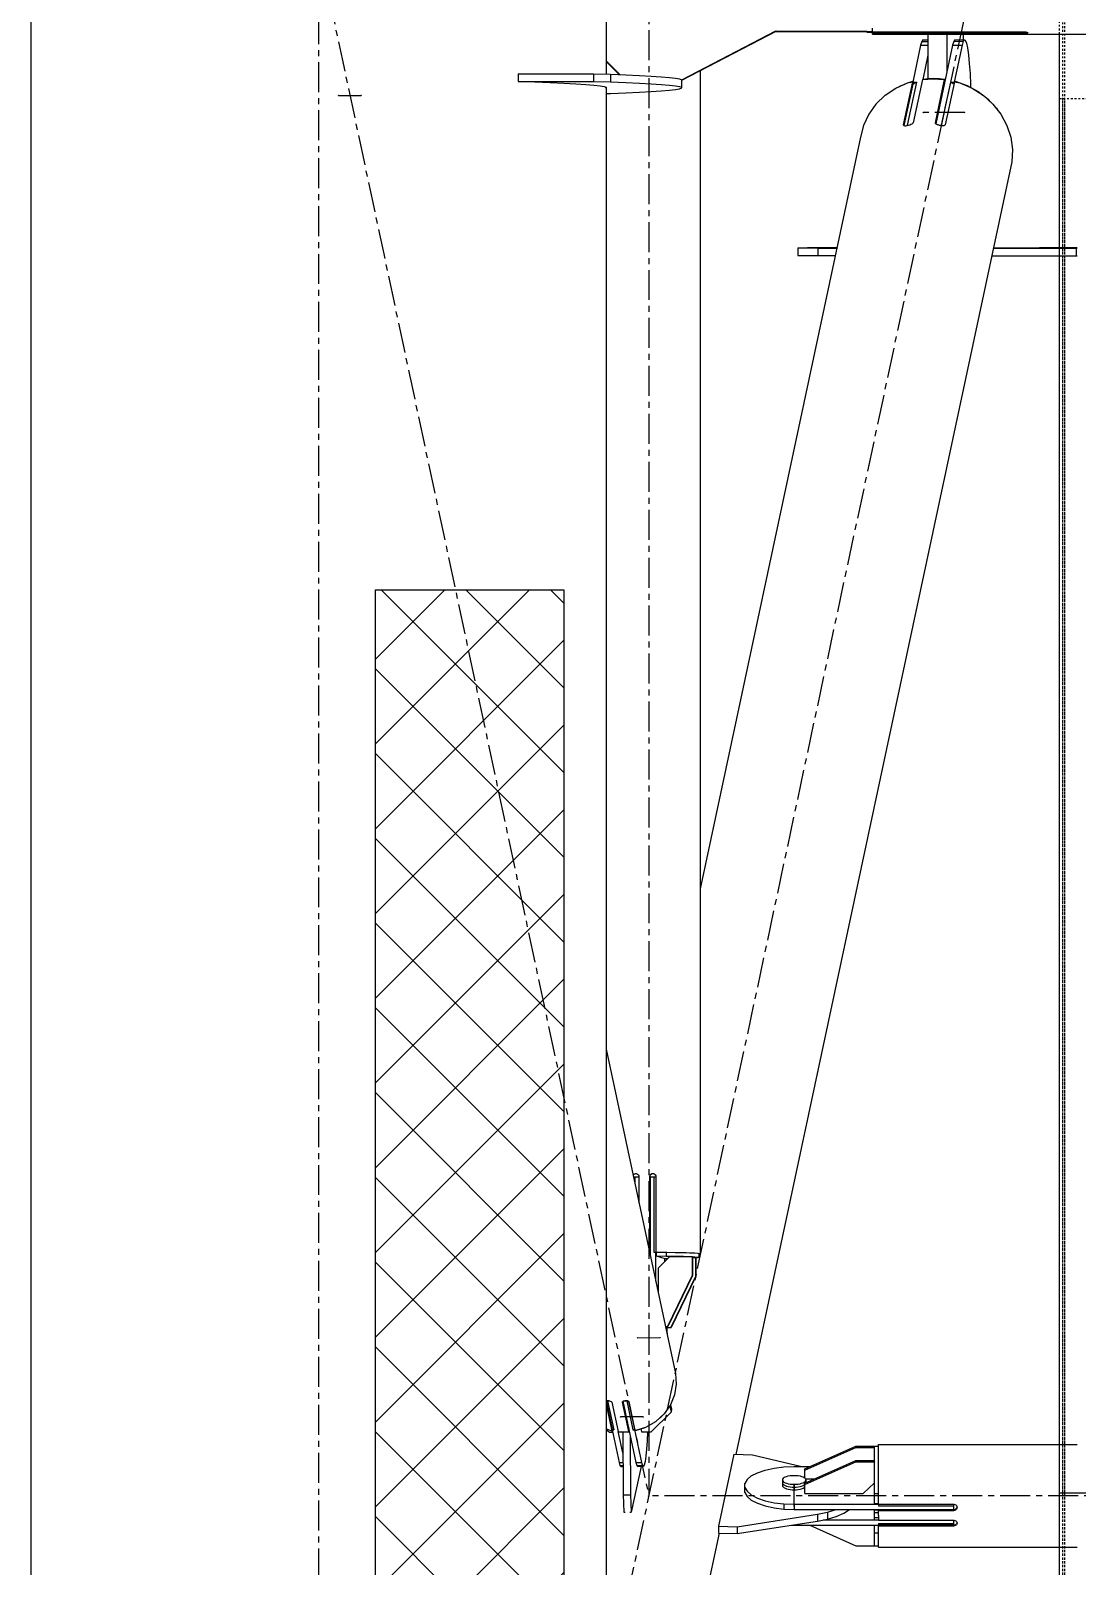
# Model space of a CAD drawing. Header units: millimetres. Extents: x 5143 to 30813, y 232 to 21408.
# Drawn here: x 22823.8 to 23101, y 11211.6 to 11618.4 of the extents above; entities that cross this region are included whole.
import ezdxf

# ---------------------------------------------------------------- set-up
doc = ezdxf.new("R2010")
doc.units = ezdxf.units.MM
doc.header["$LTSCALE"] = 0.25
for name, pattern in [('CENTER', [50.8, 31.75, -6.35, 6.35, -6.35]), ('HIDDEN', [9.525, 6.35, -3.175]), ('XKITLINE00', [0]), ('XKITLINE02', [4, 2, -2])]:
    doc.linetypes.add(name, pattern=pattern)

msp = doc.modelspace()

# ---------------------------------------------------------------- hatches: boundary and pattern name
h = msp.add_hatch()
h.set_pattern_fill('ANSI37', color=1, scale=5, style=0)
h.set_pattern_definition([(135, (104746.383, -4107.69), (11.2253202, 11.2253202), []), (45, (104746.383, -4107.69), (11.2253202, -11.2253202), [])])
h.paths.add_polyline_path([(22915, 11470.27), (22965, 11470.27), (22965, 10170.27), (22915, 10170.27)])

# ---------------------------------------------------------------- linework, layer by layer
at = {"color": 8, "linetype": 'XKITLINE00'}
for p, q in [((22823.8, 12689.51), (22823.8, 11020.27)), ((22976.2, 11670.32), (22976.2, 11610.35)), ((22996.23, 11605.25), (23021.44, 11618.36)), ((22996.23, 11605.37), (23021.18, 11618.35)), ((23021.03, 11618.15), (23045.3, 11618.15)), ((23021.15, 11618.21), (23045.3, 11618.21)), ((23045.3, 11617.94), (23045.3, 11618.36)), ((23045.3, 11618.14), (23046.8, 11618.14)), ((23045.3, 11618), (23046.8, 11618)), ((23046.8, 11617.44), (23046.8, 11619.05)), ((23046.8, 11618.09), (23086.8, 11618.09)), ((23046.8, 11617.72), (23086.8, 11617.72)), ((23046.8, 11617.44), (23283.2, 11617.44)), ((23061.43, 11617.44), (23061.46, 11605.69)), ((23066.41, 11617.44), (23066.43, 11607.26)), ((23070.79, 11617.44), (23070.79, 11615.98)), ((23086.8, 11618.09), (23086.8, 11617.72)), ((23086.8, 11618.09), (23087.11, 11618.08)), ((23086.8, 11617.72), (23087.11, 11617.72)), ((23087.11, 11618.08), (23087.11, 11617.72)), ((23087.11, 11618.08), (23087.39, 11618.04)), ((23087.11, 11617.72), (23087.39, 11617.74)), ((23087.39, 11618.04), (23087.63, 11617.98)), ((23087.39, 11617.74), (23087.63, 11617.76)), ((23087.63, 11617.98), (23087.8, 11617.9)), ((23087.63, 11617.76), (23087.8, 11617.79)), ((23087.8, 11617.9), (23087.88, 11617.87)), ((23087.8, 11617.79), (23087.88, 11617.83)), ((23087.88, 11617.87), (23087.88, 11617.83)), ((23059.52, 11614.52), (23057.43, 11604.71)), ((23059.8, 11615.52), (23059.52, 11614.52)), ((23059.52, 11614.52), (23061.43, 11614.52)), ((23060.1, 11615.95), (23059.8, 11615.52)), ((23059.8, 11615.52), (23061.43, 11615.53)), ((23060.1, 11615.95), (23061.43, 11615.96)), ((23067.99, 11614.54), (23063.54, 11593.71)), ((23068.27, 11615.54), (23067.99, 11614.54)), ((23067.99, 11614.54), (23070.48, 11614.55)), ((23068.56, 11615.97), (23068.27, 11615.54)), ((23068.27, 11615.54), (23070.76, 11615.55)), ((23070.48, 11614.55), (23068.38, 11604.73)), ((23068.56, 11615.97), (23071.05, 11615.98)), ((23070.76, 11615.55), (23070.48, 11614.55)), ((23071.05, 11615.98), (23070.76, 11615.55)), ((23071.05, 11615.98), (23071.35, 11615.82)), ((23071.35, 11615.82), (23071.65, 11615.09)), ((23071.65, 11615.09), (23071.93, 11613.79)), ((23071.93, 11613.79), (23072.18, 11611.98)), ((22976.2, 11610.35), (22976.2, 11610.29)), ((22976.2, 11610.35), (22979.83, 11606.72)), ((22976.2, 11610.29), (22976.2, 11606.85)), ((22976.2, 11610.23), (22979.7, 11606.72)), ((23061.44, 11611.85), (23060.07, 11605.41)), ((23072.18, 11611.98), (23072.41, 11609.7)), ((23072.41, 11609.7), (23072.59, 11607.03)), ((22952.88, 11606.95), (22972.88, 11606.95)), ((22952.88, 11606.95), (22952.88, 11604.95)), ((22952.88, 11604.95), (22957.34, 11604.81)), ((22952.88, 11604.95), (22972.88, 11604.95)), ((22957.34, 11604.81), (22961.4, 11604.66)), ((22961.4, 11604.66), (22965.01, 11604.5)), ((22965.01, 11604.5), (22968.16, 11604.33)), ((22968.16, 11604.33), (22970.81, 11604.15)), ((22970.81, 11604.15), (22972.96, 11603.96)), ((22972.88, 11606.95), (22977.34, 11606.81)), ((22972.88, 11606.95), (22972.88, 11604.95)), ((22972.88, 11604.95), (22977.34, 11604.81)), ((22977.34, 11606.81), (22981.4, 11606.66)), ((22977.34, 11606.81), (22977.34, 11604.81)), ((22977.34, 11604.81), (22981.4, 11604.66)), ((22981.4, 11606.66), (22985.01, 11606.5)), ((22981.4, 11604.66), (22985.01, 11604.5)), ((22985.01, 11606.5), (22988.16, 11606.33)), ((22985.01, 11604.5), (22988.16, 11604.33)), ((22988.16, 11606.33), (22990.81, 11606.15)), ((22988.16, 11604.33), (22990.81, 11604.15)), ((22990.81, 11606.15), (22992.96, 11605.96)), ((22990.81, 11604.15), (22992.96, 11603.96)), ((22992.96, 11605.96), (22994.59, 11605.77)), ((22994.59, 11605.77), (22995.68, 11605.58)), ((22995.68, 11605.58), (22996.23, 11605.39)), ((22996.23, 11603.19), (22996.23, 11605.39)), ((23001.09, 11607.78), (23001.09, 11294.5)), ((23052.9, 11603.13), (23056.04, 11604.51)), ((23054.36, 11603.84), (23055.4, 11604.23)), ((23057.32, 11604.83), (23054.89, 11593.42)), ((23057.45, 11604.19), (23055.1, 11593.22)), ((23058.39, 11604.71), (23055.95, 11593.3)), ((23056.04, 11604.51), (23057.32, 11604.83)), ((23056.42, 11604.61), (23057.46, 11604.99)), ((23057.32, 11604.83), (23057.36, 11603.93)), ((23057.46, 11604.99), (23057.34, 11604.42)), ((23057.34, 11604.42), (23057.36, 11603.79)), ((23057.43, 11604.71), (23058.39, 11604.71)), ((23057.43, 11604.71), (23057.45, 11604.19)), ((23057.45, 11604.19), (23058.39, 11604.71)), ((23057.46, 11604.99), (23057.46, 11604.88)), ((23059.99, 11605.4), (23057.55, 11593.99)), ((23059.99, 11605.4), (23062.92, 11605.64)), ((23060.13, 11605.55), (23060.1, 11605.41)), ((23060.13, 11605.55), (23061.56, 11605.7)), ((23061.56, 11605.7), (23061.53, 11605.53)), ((23061.56, 11605.7), (23063.01, 11605.75)), ((23062.92, 11605.64), (23065.77, 11605.41)), ((23063.01, 11605.75), (23064.46, 11605.71)), ((23065.77, 11605.41), (23063.33, 11594)), ((23065.8, 11604.53), (23063.5, 11593.75)), ((23064.46, 11605.71), (23064.42, 11605.52)), ((23064.46, 11605.71), (23065.9, 11605.56)), ((23067.42, 11604.73), (23064.98, 11593.32)), ((23065.77, 11605.41), (23065.8, 11604.53)), ((23065.9, 11605.56), (23065.78, 11604.99)), ((23065.78, 11604.99), (23065.81, 11604.33)), ((23065.9, 11605.56), (23065.93, 11604.9)), ((23068.48, 11604.86), (23066.04, 11593.45)), ((23067.42, 11604.73), (23068.38, 11604.73)), ((23067.42, 11604.73), (23068.35, 11604.24)), ((23068.38, 11604.73), (23068.39, 11604.46)), ((23068.48, 11604.86), (23069.88, 11604.51)), ((23068.62, 11605.02), (23068.58, 11604.83)), ((23068.62, 11605.02), (23071.8, 11603.88)), ((23069.88, 11604.51), (23073.12, 11603.13)), ((23072.59, 11607.03), (23072.74, 11604.04)), ((23072.74, 11604.04), (23072.76, 11603.36)), ((22972.96, 11603.96), (22974.59, 11603.78)), ((22974.59, 11603.78), (22975.68, 11603.58)), ((22975.68, 11603.58), (22976.23, 11603.39)), ((22976.2, 11603.4), (22976.2, 11020.27)), ((22976.2, 11603.18), (22976.23, 11603.19)), ((22976.2, 11601.74), (22977.34, 11601.77)), ((22976.23, 11603.39), (22976.23, 11603.19)), ((22977.34, 11601.77), (22981.4, 11601.92)), ((22981.4, 11601.92), (22985.01, 11602.09)), ((22985.01, 11602.09), (22988.16, 11602.26)), ((22988.16, 11602.26), (22990.81, 11602.43)), ((22990.81, 11602.43), (22992.96, 11602.62)), ((22992.96, 11603.96), (22994.59, 11603.78)), ((22992.96, 11602.62), (22994.59, 11602.81)), ((22994.59, 11603.78), (22995.68, 11603.58)), ((22994.59, 11602.81), (22995.68, 11603)), ((22995.68, 11603.58), (22996.23, 11603.39)), ((22995.68, 11603), (22996.23, 11603.19)), ((23047.67, 11598.94), (23050.08, 11601.25)), ((23050.08, 11601.25), (23052.9, 11603.13)), ((23053.83, 11603.54), (23054.36, 11603.84)), ((23054.36, 11603.84), (23054.35, 11603.76)), ((23057.36, 11603.93), (23055.07, 11593.22)), ((23071.8, 11603.88), (23071.76, 11603.71)), ((23071.8, 11603.88), (23074.75, 11602.27)), ((23073.12, 11603.13), (23076.08, 11601.25)), ((23074.75, 11602.27), (23075.99, 11601.31)), ((23076.08, 11601.25), (23078.65, 11598.94)), ((23076.18, 11601.16), (23077.38, 11600.23)), ((23077.38, 11600.23), (23078.13, 11599.4)), ((23045.75, 11596.26), (23044.36, 11593.29)), ((23047.67, 11598.94), (23045.75, 11596.26)), ((23078.65, 11598.94), (23080.77, 11596.26)), ((23079.2, 11598.25), (23079.6, 11597.81)), ((23079.6, 11597.81), (23079.86, 11597.41)), ((23080.77, 11596.26), (23082.37, 11593.29)), ((23044.36, 11593.29), (23043.57, 11590.13)), ((23054.89, 11593.42), (23054.93, 11593.3)), ((23054.93, 11593.3), (23055.08, 11593.22)), ((23055.08, 11593.22), (23055.3, 11593.18)), ((23055.3, 11593.18), (23055.6, 11593.19)), ((23055.6, 11593.19), (23055.94, 11593.24)), ((23055.82, 11593.22), (23055.95, 11593.3)), ((23055.94, 11593.24), (23056.3, 11593.33)), ((23055.95, 11593.3), (23056.17, 11593.3)), ((23056.3, 11593.33), (23056.66, 11593.45)), ((23056.66, 11593.45), (23056.9, 11593.57)), ((23056.9, 11593.57), (23056.98, 11593.59)), ((23056.98, 11593.59), (23057.25, 11593.71)), ((23057.25, 11593.71), (23057.45, 11593.85)), ((23057.55, 11593.99), (23057.45, 11593.85)), ((23063.33, 11594), (23063.38, 11593.86)), ((23063.38, 11593.86), (23063.52, 11593.72)), ((23063.52, 11593.72), (23063.75, 11593.6)), ((23063.75, 11593.6), (23063.92, 11593.55)), ((23063.92, 11593.55), (23064.05, 11593.48)), ((23064.05, 11593.48), (23064.4, 11593.35)), ((23064.4, 11593.35), (23064.77, 11593.26)), ((23064.55, 11593.32), (23064.98, 11593.32)), ((23064.77, 11593.26), (23065.13, 11593.21)), ((23064.98, 11593.32), (23065.19, 11593.21)), ((23065.13, 11593.21), (23065.46, 11593.21)), ((23065.46, 11593.21), (23065.74, 11593.25)), ((23065.74, 11593.25), (23065.94, 11593.33)), ((23066.04, 11593.45), (23065.94, 11593.33)), ((23082.37, 11593.29), (23083.39, 11590.13)), ((23043.57, 11590.13), (23001.09, 11391.11)), ((23083.39, 11590.13), (23083.82, 11586.87)), ((23083.82, 11586.87), (23083.63, 11583.61)), ((23083.63, 11583.61), (23010.57, 11241.28)), ((23026.96, 11560.82), (23029.54, 11560.96)), ((23026.96, 11560.82), (23032.32, 11560.8)), ((23026.96, 11560.82), (23026.96, 11558.82)), ((23029.54, 11560.96), (23034.9, 11560.95)), ((23029.54, 11560.96), (23029.54, 11560.81)), ((23032.32, 11560.8), (23037.3, 11560.79)), ((23032.32, 11560.8), (23032.32, 11558.8)), ((23034.9, 11560.95), (23037.34, 11560.94)), ((23034.9, 11560.95), (23034.9, 11560.8)), ((23078.75, 11560.75), (23081.99, 11560.75)), ((23078.78, 11560.89), (23084.58, 11560.89)), ((23081.99, 11560.75), (23088.37, 11560.76)), ((23084.58, 11560.89), (23090.96, 11560.9)), ((23088.37, 11560.76), (23094.64, 11560.76)), ((23090.96, 11560.9), (23097.23, 11560.91)), ((23094.64, 11560.76), (23100.75, 11560.77)), ((23097.23, 11560.91), (23101, 11560.91)), ((23100.75, 11560.77), (23101, 11560.77)), ((23100.75, 11560.77), (23100.75, 11558.77)), ((23026.96, 11558.82), (23032.32, 11558.8)), ((23032.32, 11558.8), (23036.88, 11558.79)), ((23078.32, 11558.75), (23081.99, 11558.75)), ((23081.99, 11558.75), (23088.37, 11558.76)), ((23088.37, 11558.76), (23094.64, 11558.76)), ((23094.64, 11558.76), (23100.75, 11558.77)), ((23100.75, 11558.77), (23101, 11558.77)), ((22976.2, 11348.62), (22994.54, 11262.65)), ((22983.39, 11315.31), (22983.33, 11315.17)), ((22983.44, 11315.29), (22983.35, 11315.1)), ((22983.58, 11315.5), (22983.41, 11315.33)), ((22983.48, 11315.33), (22983.44, 11315.29)), ((22983.63, 11315.48), (22983.48, 11315.33)), ((22983.58, 11315.5), (22983.81, 11315.62)), ((22983.63, 11315.48), (22983.86, 11315.6)), ((22983.81, 11315.62), (22984.07, 11315.66)), ((22983.86, 11315.6), (22984.12, 11315.65)), ((22984.07, 11315.66), (22984.33, 11315.62)), ((22984.12, 11315.65), (22984.35, 11315.61)), ((22984.33, 11315.62), (22984.56, 11315.5)), ((22984.56, 11315.5), (22984.75, 11315.32)), ((22984.75, 11315.32), (22984.87, 11315.08)), ((22987.86, 11315.32), (22987.74, 11315.09)), ((22987.91, 11315.31), (22987.79, 11315.07)), ((22987.86, 11315.32), (22988.05, 11315.51)), ((22987.91, 11315.31), (22988.1, 11315.5)), ((22988.05, 11315.51), (22988.29, 11315.63)), ((22988.1, 11315.5), (22988.34, 11315.62)), ((22988.29, 11315.63), (22988.55, 11315.67)), ((22988.34, 11315.62), (22988.6, 11315.66)), ((22988.55, 11315.67), (22988.82, 11315.63)), ((22988.6, 11315.66), (22988.84, 11315.62)), ((22988.82, 11315.63), (22989.05, 11315.51)), ((22989.05, 11315.51), (22989.24, 11315.32)), ((22989.24, 11315.32), (22989.34, 11315.09)), ((22983.41, 11314.8), (22983.8, 11314.8)), ((22983.8, 11314.8), (22984.84, 11314.81)), ((22983.8, 11314.8), (22983.8, 11313)), ((22984.84, 11314.81), (22984.91, 11314.79)), ((22984.84, 11314.81), (22984.84, 11308.11)), ((22984.87, 11315.08), (22984.91, 11314.82)), ((22984.91, 11314.82), (22984.91, 11307.8)), ((22987.74, 11315.09), (22987.7, 11314.82)), ((22987.7, 11314.82), (22987.75, 11314.81)), ((22987.7, 11314.82), (22987.7, 11294.83)), ((22987.74, 11315.09), (22987.79, 11315.07)), ((22987.79, 11315.07), (22987.75, 11314.81)), ((22987.75, 11314.81), (22987.75, 11294.81)), ((22987.83, 11314.81), (22988.87, 11314.82)), ((22987.83, 11314.81), (22987.83, 11294.11)), ((22988.87, 11314.82), (22989.35, 11314.81)), ((22988.87, 11314.82), (22988.87, 11294.82)), ((22989.34, 11315.09), (22989.41, 11314.82)), ((22989.35, 11314.81), (22989.41, 11314.79)), ((22989.35, 11314.81), (22989.35, 11294.82)), ((22989.41, 11314.82), (22989.41, 11294.83)), ((22987.68, 11294.83), (22987.7, 11294.83)), ((22987.7, 11294.83), (22987.75, 11294.81)), ((22987.72, 11294.82), (22987.72, 11294.6)), ((22987.72, 11294.82), (22987.83, 11294.79)), ((22987.72, 11294.81), (22987.75, 11294.81)), ((22988.87, 11294.82), (22989.32, 11294.82)), ((22989.32, 11294.82), (22989.35, 11294.82)), ((22989.32, 11294.82), (22989.32, 11287.11)), ((22989.41, 11294.83), (22992.31, 11294.81)), ((22989.44, 11294.82), (22989.44, 11293.82)), ((22989.44, 11294.82), (22992.07, 11294.8)), ((22989.44, 11293.82), (22991.72, 11293.14)), ((22989.44, 11293.82), (22992.07, 11293.8)), ((22992.99, 11293.63), (22990, 11290.62)), ((22991.64, 11293.16), (22991.64, 11292.28)), ((22991.72, 11293.14), (22992.51, 11293.15)), ((22992.07, 11294.8), (22992.09, 11294.79)), ((22992.07, 11294.8), (22992.07, 11293.8)), ((22992.07, 11294.8), (22994.51, 11294.77)), ((22992.07, 11293.8), (22994.51, 11293.77)), ((22992.31, 11294.81), (22995.03, 11294.77)), ((22992.99, 11293.63), (22998.96, 11293.64)), ((22994.51, 11294.77), (22996.66, 11294.72)), ((22994.51, 11294.76), (22994.7, 11294.76)), ((22994.51, 11293.77), (22996.66, 11293.73)), ((22995.03, 11294.77), (22997.37, 11294.72)), ((22996.66, 11294.72), (22998.42, 11294.67)), ((22996.66, 11293.73), (22998.42, 11293.67)), ((22997.37, 11294.72), (22999.22, 11294.66)), ((22998.42, 11294.67), (22999.72, 11294.61)), ((22998.42, 11293.67), (22998.94, 11293.64)), ((22998.96, 11293.64), (22999.05, 11293.62)), ((22998.96, 11293.64), (22998.96, 11288.65)), ((22998.97, 11293.64), (22999.72, 11293.61)), ((22999.05, 11293.62), (22999.05, 11288.62)), ((22999.05, 11293.38), (22999.85, 11293.38)), ((22999.22, 11294.66), (23000.48, 11294.58)), ((22999.72, 11294.61), (23000.5, 11294.54)), ((22999.72, 11293.61), (23000.5, 11293.54)), ((22999.85, 11293.38), (22999.94, 11293.35)), ((22999.85, 11293.38), (22999.85, 11288.38)), ((22999.93, 11293.36), (23000.43, 11293.4)), ((22999.94, 11293.35), (22999.94, 11288.36)), ((23000.43, 11293.4), (23000.74, 11293.47)), ((23000.48, 11294.58), (23001.09, 11294.5)), ((23000.5, 11294.54), (23000.74, 11294.47)), ((23000.5, 11293.54), (23000.74, 11293.47)), ((23000.74, 11294.47), (23000.74, 11293.47)), ((23000.74, 11294.39), (23001.02, 11294.42)), ((23001.09, 11294.5), (23001.02, 11294.42)), ((22990, 11290.62), (22990, 11283.95)), ((22998.96, 11288.65), (22992.49, 11275.14)), ((22999.05, 11288.62), (22992.58, 11275.11)), ((22999.85, 11288.38), (22993.37, 11274.87)), ((22999.94, 11288.36), (22993.46, 11274.85)), ((22998.96, 11288.65), (22999.05, 11288.62)), ((22999.85, 11288.38), (22999.94, 11288.36)), ((22991.88, 11275.13), (22992.49, 11275.14)), ((22991.88, 11275.11), (22992.58, 11275.11)), ((22991.98, 11275.11), (22991.94, 11274.91)), ((22992.16, 11275.11), (22992.17, 11275.07)), ((22992.17, 11275.07), (22992.21, 11274.83)), ((22992.21, 11274.87), (22993.37, 11274.87)), ((22992.21, 11274.84), (22993.46, 11274.85)), ((22992.21, 11274.83), (22992.25, 11274.51)), ((22992.49, 11275.14), (22992.58, 11275.11)), ((22993.37, 11274.87), (22993.46, 11274.85)), ((22992.25, 11274.51), (22992.29, 11274.12)), ((22992.29, 11274.12), (22992.31, 11273.67)), ((22992.31, 11273.67), (22992.34, 11273.17)), ((22992.34, 11273.17), (22992.34, 11272.98)), ((22994.54, 11262.65), (22994.79, 11259.85)), ((22994.79, 11259.85), (22994.35, 11257.05)), ((22976.2, 11255.46), (22976.32, 11255.5)), ((22976.2, 11255.45), (22977.79, 11247.97)), ((22976.2, 11255.18), (22977.7, 11248.14)), ((22976.2, 11254.5), (22977.68, 11247.55)), ((22976.32, 11255.5), (22976.54, 11255.52)), ((22976.47, 11255.52), (22976.58, 11255.46)), ((22976.54, 11255.52), (22976.8, 11255.51)), ((22976.58, 11255.46), (22978.23, 11247.73)), ((22976.58, 11255.46), (22977.11, 11255.46)), ((22976.8, 11255.51), (22977.06, 11255.47)), ((22977.06, 11255.47), (22977.31, 11255.4)), ((22977.31, 11255.4), (22977.51, 11255.31)), ((22977.51, 11255.31), (22977.65, 11255.21)), ((22977.65, 11255.21), (22977.71, 11255.1)), ((22977.71, 11255.1), (22979.36, 11247.37)), ((22980.52, 11255.21), (22980.5, 11255.11)), ((22980.5, 11255.11), (22982.15, 11247.37)), ((22980.62, 11255.32), (22980.52, 11255.21)), ((22980.6, 11255.29), (22982.17, 11247.93)), ((22980.62, 11255.32), (22980.8, 11255.41)), ((22980.65, 11255.33), (22984.1, 11239.12)), ((22980.8, 11255.41), (22981.02, 11255.48)), ((22980.99, 11255.47), (22981.66, 11255.47)), ((22981.02, 11255.48), (22981.28, 11255.52)), ((22981.28, 11255.52), (22981.55, 11255.54)), ((22981.55, 11255.54), (22981.8, 11255.52)), ((22981.66, 11255.47), (22981.75, 11255.52)), ((22981.66, 11255.47), (22983.31, 11247.74)), ((22981.8, 11255.52), (22982, 11255.46)), ((22982, 11255.46), (22982.12, 11255.38)), ((22982.12, 11255.38), (22982.2, 11255.3)), ((22982.2, 11255.3), (22983.85, 11247.57)), ((22993.25, 11254.38), (22991.55, 11251.99)), ((22994.35, 11257.05), (22993.25, 11254.38)), ((22993.27, 11254.43), (22993.49, 11253.37)), ((22988.1, 11247.22), (22993.46, 11252.45)), ((22989.33, 11249.99), (22991.55, 11251.99)), ((22990.5, 11251.05), (22990.93, 11251.41)), ((22991, 11251.5), (22990.93, 11251.41)), ((22993.1, 11254.17), (22993.46, 11252.45)), ((22993.49, 11253.37), (22993.46, 11252.45)), ((22976.2, 11248.04), (22977.68, 11247.55)), ((22976.2, 11247.84), (22977.14, 11247.19)), ((22977.14, 11247.19), (22977.9, 11247.19)), ((22977.7, 11248.14), (22977.68, 11247.55)), ((22977.68, 11247.57), (22977.77, 11247.54)), ((22977.71, 11248.37), (22977.69, 11247.93)), ((22977.69, 11247.93), (22977.77, 11247.54)), ((22977.78, 11247.73), (22977.77, 11247.54)), ((22977.79, 11247.97), (22977.78, 11247.73)), ((22977.78, 11247.73), (22978.23, 11247.73)), ((22977.78, 11247.73), (22979.62, 11239.11)), ((22977.79, 11247.97), (22978.23, 11247.73)), ((22979.35, 11247.37), (22980.64, 11241.35)), ((22979.36, 11247.37), (22980.75, 11247.23)), ((22979.44, 11247.36), (22979.46, 11247.27)), ((22979.46, 11247.27), (22980.15, 11247.22)), ((22980.14, 11247.29), (22980.15, 11247.22)), ((22980.15, 11247.22), (22980.85, 11247.21)), ((22980.61, 11247.21), (22980.69, 11230.56)), ((22980.75, 11247.23), (22982.15, 11247.37)), ((22980.85, 11247.21), (22981.55, 11247.23)), ((22981.53, 11247.31), (22981.55, 11247.23)), ((22981.55, 11247.23), (22982.25, 11247.28)), ((22982.17, 11247.93), (22982.15, 11247.37)), ((22982.18, 11248.14), (22982.16, 11247.67)), ((22982.16, 11247.67), (22982.25, 11247.28)), ((22982.26, 11247.75), (22982.25, 11247.28)), ((22982.61, 11246.13), (22982.68, 11230.56)), ((22983.31, 11247.74), (22983.77, 11247.98)), ((22983.31, 11247.74), (22983.76, 11247.74)), ((22983.77, 11247.97), (22983.76, 11247.74)), ((22983.76, 11247.74), (22985.6, 11239.12)), ((22983.85, 11247.57), (22986.7, 11248.49)), ((22983.94, 11247.6), (22983.95, 11247.56)), ((22983.95, 11247.56), (22986.53, 11248.39)), ((22985.44, 11248.04), (22985.61, 11247.21)), ((22985.61, 11247.21), (22988.1, 11247.22)), ((22986.52, 11248.43), (22986.53, 11248.39)), ((22986.53, 11248.39), (22986.69, 11248.49)), ((22986.7, 11248.49), (22989.33, 11249.99)), ((22986.7, 11248.49), (22988.89, 11249.7)), ((22987.13, 11247.22), (22987.05, 11244.9)), ((22987.39, 11247.22), (22987.08, 11245.77)), ((22988.89, 11249.7), (22989.06, 11249.84)), ((22986.92, 11242.65), (22986.74, 11240.78)), ((22987.05, 11244.9), (22986.92, 11242.65)), ((23028.81, 11237.46), (23042.31, 11243.47)), ((23028.81, 11237.08), (23042.31, 11243.08)), ((23042.31, 11243.47), (23042.31, 11243.08)), ((23042.31, 11243.47), (23047.31, 11243.47)), ((23042.31, 11243.08), (23047.31, 11243.08)), ((23047.31, 11239.29), (23047.31, 11243.48)), ((23047.31, 11243.48), (23048.31, 11243.48)), ((23048.31, 11243.9), (23101, 11243.9)), ((23048.31, 11228.07), (23048.31, 11243.9)), ((22979.62, 11239.11), (22979.86, 11238.32)), ((22979.62, 11239.11), (22980.65, 11239.11)), ((22979.86, 11238.32), (22980.65, 11238.32)), ((22979.86, 11238.32), (22980.1, 11238.09)), ((22980.1, 11238.09), (22980.65, 11238.09)), ((22985.45, 11238.1), (22982.86, 11225.94)), ((22984.1, 11239.12), (22984.34, 11238.33)), ((22984.1, 11239.12), (22985.6, 11239.12)), ((22984.34, 11238.33), (22985.83, 11238.33)), ((22984.34, 11238.33), (22984.58, 11238.1)), ((22984.58, 11238.1), (22986.07, 11238.11)), ((22985.6, 11239.12), (22985.83, 11238.33)), ((22985.83, 11238.33), (22986.07, 11238.11)), ((22986.31, 11238.45), (22986.07, 11238.11)), ((22986.54, 11239.35), (22986.31, 11238.45)), ((22986.74, 11240.78), (22986.54, 11239.35)), ((23010, 11241.29), (23005.94, 11222.28)), ((23010, 11241.29), (23014.99, 11241.14)), ((23014.99, 11241.14), (23028.02, 11238.05)), ((23023.28, 11237.94), (23026.01, 11238.05)), ((23026.01, 11238.05), (23030.13, 11238.05)), ((23028.81, 11233.64), (23042.31, 11239.65)), ((23028.81, 11233.26), (23042.31, 11239.27)), ((23042.31, 11239.65), (23042.31, 11239.27)), ((23042.31, 11239.65), (23047.31, 11239.65)), ((23042.31, 11239.27), (23047.31, 11239.27)), ((23047.31, 11239.29), (23047.31, 11239.27)), ((23047.31, 11239.27), (23047.31, 11239.25)), ((23047.31, 11233.62), (23047.31, 11239.25)), ((23013.55, 11234.59), (23012.98, 11233.57)), ((23013.55, 11234.59), (23014.66, 11235.55)), ((23014.66, 11235.55), (23016.27, 11236.39)), ((23016.27, 11236.39), (23018.31, 11237.09)), ((23018.31, 11237.09), (23020.68, 11237.62)), ((23020.68, 11237.62), (23023.28, 11237.94)), ((23022.95, 11234.73), (23022.91, 11234.53)), ((23022.91, 11234.53), (23022.95, 11234.32)), ((23022.91, 11234.53), (23022.91, 11233.79)), ((23023.09, 11234.93), (23022.95, 11234.73)), ((23022.95, 11234.32), (23023.09, 11234.12)), ((23023.09, 11234.93), (23023.32, 11235.12)), ((23023.09, 11234.12), (23023.32, 11233.94)), ((23023.32, 11235.12), (23023.63, 11235.29)), ((23023.32, 11233.94), (23023.63, 11233.77)), ((23023.63, 11235.29), (23024.01, 11235.43)), ((23024.01, 11235.43), (23024.46, 11235.55)), ((23024.46, 11235.55), (23024.95, 11235.64)), ((23024.95, 11235.64), (23025.47, 11235.69)), ((23025.47, 11235.69), (23026.01, 11235.71)), ((23026.01, 11235.71), (23026.55, 11235.69)), ((23026.55, 11235.69), (23027.07, 11235.64)), ((23027.07, 11235.64), (23027.56, 11235.55)), ((23027.56, 11235.55), (23028, 11235.43)), ((23028, 11235.43), (23028.38, 11235.29)), ((23028.38, 11235.29), (23028.69, 11235.12)), ((23028.38, 11233.77), (23028.69, 11233.94)), ((23028.69, 11235.12), (23028.92, 11234.93)), ((23028.69, 11233.94), (23028.92, 11234.12)), ((23028.81, 11235.02), (23028.81, 11237.46)), ((23028.92, 11234.93), (23029.06, 11234.73)), ((23029.06, 11234.32), (23028.92, 11234.12)), ((23029.04, 11234.77), (23031.33, 11234.77)), ((23029.06, 11234.73), (23029.11, 11234.53)), ((23029.11, 11234.53), (23029.06, 11234.32)), ((23029.11, 11234.53), (23029.11, 11233.79)), ((22980.69, 11230.56), (22982.68, 11230.56)), ((22980.69, 11230.56), (22980.87, 11225.94)), ((22982.68, 11230.56), (22982.86, 11225.94)), ((23012.98, 11231.14), (23012.98, 11233.57)), ((23012.98, 11232.53), (23013.55, 11231.5)), ((23012.98, 11231.14), (23013.55, 11230.12)), ((23013.55, 11231.5), (23014.66, 11230.55)), ((23013.55, 11230.12), (23014.66, 11229.16)), ((23014.66, 11230.55), (23016.27, 11229.7)), ((23022.91, 11233.79), (23022.95, 11233.58)), ((23022.91, 11233.79), (23022.91, 11233.05)), ((23022.91, 11233.79), (23022.95, 11233.58)), ((23022.91, 11233.05), (23022.95, 11232.84)), ((23022.95, 11233.58), (23023.09, 11233.38)), ((23022.95, 11233.58), (23023.09, 11233.38)), ((23022.95, 11232.84), (23023.09, 11232.64)), ((23023.09, 11233.38), (23023.32, 11233.2)), ((23023.09, 11233.38), (23023.32, 11233.2)), ((23023.09, 11232.64), (23023.32, 11232.46)), ((23023.32, 11233.2), (23023.63, 11233.03)), ((23023.32, 11233.2), (23023.63, 11233.03)), ((23023.32, 11232.46), (23023.63, 11232.29)), ((23023.63, 11233.77), (23024.01, 11233.62)), ((23023.63, 11233.03), (23024.01, 11232.88)), ((23023.63, 11233.03), (23024.01, 11232.88)), ((23023.63, 11232.29), (23024.01, 11232.14)), ((23024.01, 11233.62), (23024.46, 11233.5)), ((23024.01, 11232.88), (23024.46, 11232.76)), ((23024.01, 11232.88), (23024.46, 11232.76)), ((23024.01, 11232.14), (23024.46, 11232.02)), ((23024.46, 11233.5), (23024.95, 11233.42)), ((23024.46, 11232.76), (23024.95, 11232.68)), ((23024.46, 11232.76), (23024.95, 11232.68)), ((23024.46, 11232.02), (23024.95, 11231.94)), ((23024.95, 11233.42), (23025.47, 11233.36)), ((23024.95, 11232.68), (23025.47, 11232.62)), ((23024.95, 11232.68), (23025.47, 11232.62)), ((23024.95, 11231.94), (23025.47, 11231.88)), ((23025.47, 11233.36), (23026.01, 11233.34)), ((23025.47, 11232.62), (23026.01, 11232.6)), ((23025.47, 11232.62), (23026.01, 11232.6)), ((23025.47, 11231.88), (23026.01, 11231.86)), ((23026.01, 11233.34), (23026.55, 11233.36)), ((23026.01, 11233.34), (23026.01, 11232.6)), ((23026.01, 11232.6), (23026.55, 11232.62)), ((23026.01, 11232.6), (23026.55, 11232.62)), ((23026.01, 11232.6), (23026.01, 11231.86)), ((23026.01, 11231.86), (23026.55, 11231.88)), ((23026.55, 11233.36), (23027.07, 11233.42)), ((23026.55, 11232.62), (23027.07, 11232.68)), ((23026.55, 11232.62), (23027.07, 11232.68)), ((23026.55, 11231.88), (23027.07, 11231.94)), ((23027.07, 11233.42), (23027.56, 11233.5)), ((23027.07, 11232.68), (23027.56, 11232.76)), ((23027.07, 11232.68), (23027.56, 11232.76)), ((23027.07, 11231.94), (23027.56, 11232.02)), ((23027.56, 11233.5), (23028, 11233.62)), ((23027.56, 11232.76), (23028, 11232.88)), ((23027.56, 11232.76), (23028, 11232.88)), ((23027.56, 11232.02), (23028, 11232.14)), ((23028, 11233.62), (23028.38, 11233.77)), ((23028, 11232.88), (23028.38, 11233.03)), ((23028, 11232.88), (23028.38, 11233.03)), ((23028, 11232.14), (23028.38, 11232.29)), ((23028.38, 11233.03), (23028.69, 11233.2)), ((23028.38, 11233.03), (23028.69, 11233.2)), ((23028.38, 11232.29), (23028.69, 11232.46)), ((23028.69, 11233.2), (23028.81, 11233.29)), ((23028.69, 11233.2), (23028.81, 11233.29)), ((23028.69, 11232.46), (23028.81, 11232.55)), ((23028.81, 11230.95), (23028.81, 11233.64)), ((23028.81, 11230.95), (23044.31, 11230.95)), ((23029.11, 11233.79), (23029.1, 11233.77)), ((23029.11, 11233.79), (23029.1, 11233.77)), ((23029.11, 11233.79), (23029.11, 11233.77)), ((23044.31, 11230.95), (23047.31, 11233.72)), ((23047.31, 11228.22), (23047.31, 11233.62)), ((23047.31, 11230.94), (23048.31, 11230.94)), ((22980.87, 11225.94), (22981.23, 11225.94)), ((22982.53, 11225.94), (22982.86, 11225.94)), ((23014.66, 11229.16), (23016.27, 11228.32)), ((23016.27, 11229.7), (23018.31, 11229)), ((23016.27, 11228.32), (23018.31, 11227.62)), ((23018.31, 11229), (23020.68, 11228.48)), ((23018.31, 11227.62), (23020.68, 11227.09)), ((23020.68, 11228.48), (23023.28, 11228.16)), ((23020.68, 11227.09), (23023.28, 11226.77)), ((23023.28, 11228.16), (23023.28, 11226.77)), ((23023.28, 11228.16), (23026.01, 11228.05)), ((23023.28, 11226.77), (23026.01, 11226.66)), ((23026.01, 11228.05), (23048.31, 11228.05)), ((23026.01, 11228.05), (23026.01, 11226.66)), ((23026.01, 11226.66), (23068.31, 11226.66)), ((23032.18, 11225.44), (23034.83, 11225.97)), ((23034.83, 11225.97), (23037.15, 11226.66)), ((23034.83, 11225.97), (23034.83, 11224.12)), ((23039.15, 11225.67), (23040.68, 11226.65)), ((23047.31, 11228.22), (23048.31, 11228.22)), ((23047.31, 11225.22), (23047.31, 11226.66)), ((23047.31, 11226.54), (23048.31, 11226.54)), ((23047.31, 11225.87), (23048.31, 11225.87)), ((23048.31, 11228.07), (23068.31, 11228.07)), ((23048.31, 11228.07), (23048.31, 11228.05)), ((23048.31, 11228.05), (23048.31, 11227.63)), ((23048.31, 11227.63), (23068.31, 11227.63)), ((23048.31, 11226.66), (23048.31, 11226.54)), ((23048.31, 11225.07), (23048.31, 11226.65)), ((23048.31, 11226.65), (23068.31, 11226.65)), ((23048.31, 11226.42), (23068.31, 11226.42)), ((23068.31, 11228.07), (23068.57, 11228)), ((23068.31, 11226.66), (23068.31, 11228.07)), ((23068.31, 11226.65), (23068.57, 11226.69)), ((23068.31, 11226.66), (23068.31, 11226.65)), ((23068.31, 11226.65), (23068.31, 11226.42)), ((23068.31, 11226.42), (23068.57, 11226.46)), ((23068.57, 11228), (23068.81, 11227.91)), ((23068.57, 11226.69), (23068.81, 11226.81)), ((23068.57, 11226.69), (23068.57, 11226.46)), ((23068.57, 11226.46), (23068.81, 11226.58)), ((23068.81, 11227.91), (23068.99, 11227.73)), ((23068.81, 11226.81), (23068.99, 11226.99)), ((23068.81, 11226.58), (23068.99, 11226.76)), ((23068.99, 11227.73), (23069.12, 11227.5)), ((23069.12, 11227.22), (23068.99, 11226.99)), ((23069.12, 11226.99), (23068.99, 11226.76)), ((23069.12, 11227.5), (23069.16, 11227.24)), ((23069.14, 11227.36), (23069.12, 11227.22)), ((23069.16, 11227.24), (23069.12, 11226.99)), ((23005.94, 11222.28), (23005.94, 11222.01)), ((23005.94, 11222.28), (23010.93, 11222.12)), ((23005.94, 11221.91), (23005.94, 11220.43)), ((23010.93, 11222.12), (23032.18, 11225.44)), ((23010.93, 11220.27), (23032.18, 11223.59)), ((23010.93, 11222.12), (23010.93, 11220.27)), ((23025.36, 11222.53), (23026.01, 11222.5)), ((23026.01, 11222.63), (23026.01, 11222.5)), ((23026.01, 11222.5), (23048.31, 11222.5)), ((23030.13, 11222.5), (23042.31, 11217.08)), ((23032.18, 11225.44), (23032.18, 11223.59)), ((23032.18, 11223.59), (23034.83, 11224.12)), ((23033.67, 11223.89), (23048.31, 11223.89)), ((23034.83, 11224.12), (23037.17, 11224.82)), ((23037.17, 11224.82), (23039.15, 11225.67)), ((23047.31, 11223.95), (23047.31, 11225.22)), ((23047.31, 11224.58), (23048.31, 11224.58)), ((23047.31, 11223.95), (23048.31, 11223.95)), ((23047.31, 11218.86), (23047.31, 11222.49)), ((23048.31, 11225.07), (23048.31, 11223.83)), ((23048.31, 11223.83), (23068.31, 11223.83)), ((23048.31, 11222.92), (23048.31, 11222.5)), ((23048.31, 11222.92), (23068.31, 11222.92)), ((23048.31, 11222.6), (23068.31, 11222.6)), ((23048.31, 11222.58), (23068.31, 11222.58)), ((23048.31, 11220.11), (23048.31, 11222.5)), ((23048.31, 11222.34), (23068.31, 11222.34)), ((23068.31, 11223.83), (23068.57, 11223.8)), ((23068.31, 11222.6), (23068.31, 11223.83)), ((23068.31, 11222.58), (23068.57, 11222.61)), ((23068.31, 11222.58), (23068.31, 11222.34)), ((23068.31, 11222.34), (23068.57, 11222.39)), ((23068.57, 11223.8), (23068.81, 11223.69)), ((23068.57, 11222.61), (23068.81, 11222.71)), ((23068.57, 11222.39), (23068.81, 11222.48)), ((23068.81, 11223.69), (23068.99, 11223.52)), ((23068.81, 11222.71), (23068.84, 11222.74)), ((23068.81, 11222.48), (23068.99, 11222.64)), ((23068.84, 11222.74), (23068.99, 11222.87)), ((23068.99, 11223.52), (23069.12, 11223.31)), ((23069.12, 11223.08), (23068.99, 11222.87)), ((23069.12, 11222.85), (23068.99, 11222.64)), ((23069.12, 11223.31), (23069.16, 11223.08)), ((23069.14, 11223.2), (23069.12, 11223.08)), ((23069.16, 11223.08), (23069.12, 11222.85)), ((23006.12, 11220.42), (22976.2, 11080.2)), ((23005.94, 11220.43), (23010.93, 11220.27)), ((23047.31, 11220.47), (23048.31, 11220.47)), ((23047.31, 11217.12), (23047.31, 11218.86)), ((23048.31, 11216.65), (23048.31, 11220.11)), ((23042.31, 11217.08), (23047.31, 11217.08)), ((23047.31, 11217.12), (23047.31, 11217.1)), ((23047.31, 11217.1), (23047.31, 11217.08)), ((23047.31, 11217.07), (23048.31, 11217.07)), ((23048.31, 11216.65), (23101.01, 11216.65))]:
    msp.add_line(p, q, dxfattribs=at)
at = {"color": 8, "linetype": 'CENTER'}
for p, q in [((22900, 12689.51), (22900, 11020.27)), ((22987.5, 12050.27), (22987.5, 11230.27)), ((22900, 11640.27), (22987.5, 11230.27)), ((23073.58, 11633.65), (22900, 10820.27)), ((22905.34, 11601.21), (22911.32, 11601.22)), ((23071.17, 11596.7), (23060.21, 11596.67)), ((22984.51, 11272.17), (22990.48, 11272.19)), ((22986.02, 11251.2), (22980.04, 11251.19)), ((23342.5, 11230.27), (22987.5, 11230.27)), ((23026.01, 11227.5), (23026.01, 11233.05))]:
    msp.add_line(p, q, dxfattribs=at)
at = {"color": 3, "linetype": 'XKITLINE02'}
for p, q in [((23097.15, 11231.06), (23097.16, 12049.63)), ((23097.69, 11231.06), (23097.69, 12049.63)), ((23096.3, 11617.44), (23096.3, 11663.11)), ((23096.3, 11600.44), (23116.3, 11600.44)), ((23096.3, 10060.36), (23096.3, 11600.44)), ((23097.15, 10060.36), (23097.15, 11600.44)), ((23097.69, 10060.36), (23097.69, 11600.44)), ((22915, 11470.27), (22915, 10170.27)), ((22915, 11470.27), (22965, 11470.27)), ((22965, 11470.27), (22965, 10170.27)), ((23096.3, 10474.48), (23096.3, 11231.06)), ((23097.15, 10409.49), (23097.15, 11231.06)), ((23097.69, 10409.49), (23097.69, 11231.06))]:
    msp.add_line(p, q, dxfattribs=at)
at = {"color": 7, "linetype": 'XKITLINE00'}
for p, q in [((23096.3, 11231.06), (23096.3, 11617.44)), ((23096.3, 11231.06), (23116.3, 11231.06)), ((23096.3, 11166.07), (23096.3, 11231.06)), ((23096.3, 11231.06), (23116.3, 11231.06))]:
    msp.add_line(p, q, dxfattribs=at)
at = {"color": 3, "linetype": 'HIDDEN'}
for p, q in [((22915, 11470.27), (22915, 10170.27)), ((22915, 11470.27), (22965, 11470.27)), ((22965, 11470.27), (22965, 10170.27))]:
    msp.add_line(p, q, dxfattribs=at)
at = {"color": 1}
for p, q in [((22915, 11470.27), (22915, 10170.27)), ((22915, 11470.27), (22965, 11470.27)), ((22965, 11470.27), (22965, 10170.27))]:
    msp.add_line(p, q, dxfattribs=at)
at = {"color": 8, "linetype": 'XKITLINE00'}
for centre in [(22905.34, 11601.21), (22911.32, 11601.22), (23060.21, 11596.67), (23071.17, 11596.7), (22984.51, 11272.17), (22990.48, 11272.19), (22980.04, 11251.19), (22986.02, 11251.2), (22987.5, 11230.27), (22987.5, 11230.27), (22987.5, 11230.27), (23026.01, 11233.05), (23026.01, 11227.5)]:
    msp.add_circle(centre, 0.05, dxfattribs=at)

doc.saveas('drawing.dxf')
